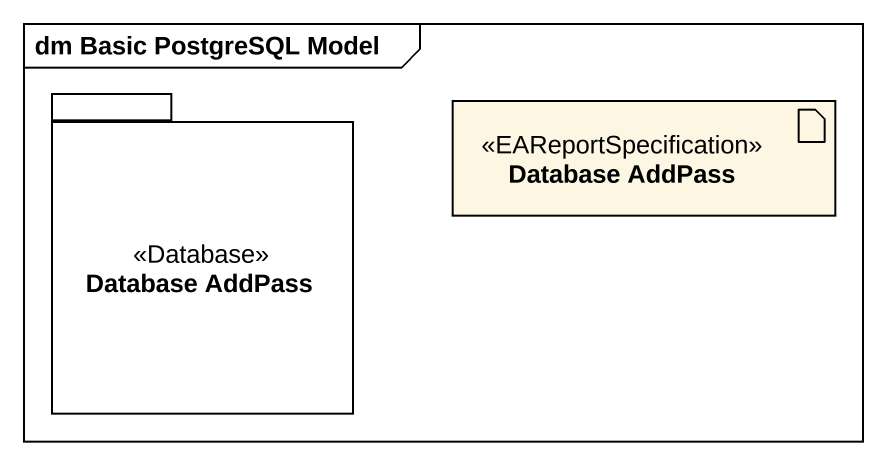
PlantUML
@startuml
mainframe dm Basic PostgreSQL Model
package "Database AddPass" as Database_AddPass <<Database>> {
}
artifact "Database AddPass" as Database_AddPass_2 <<EAReportSpecification>>
@enduml
